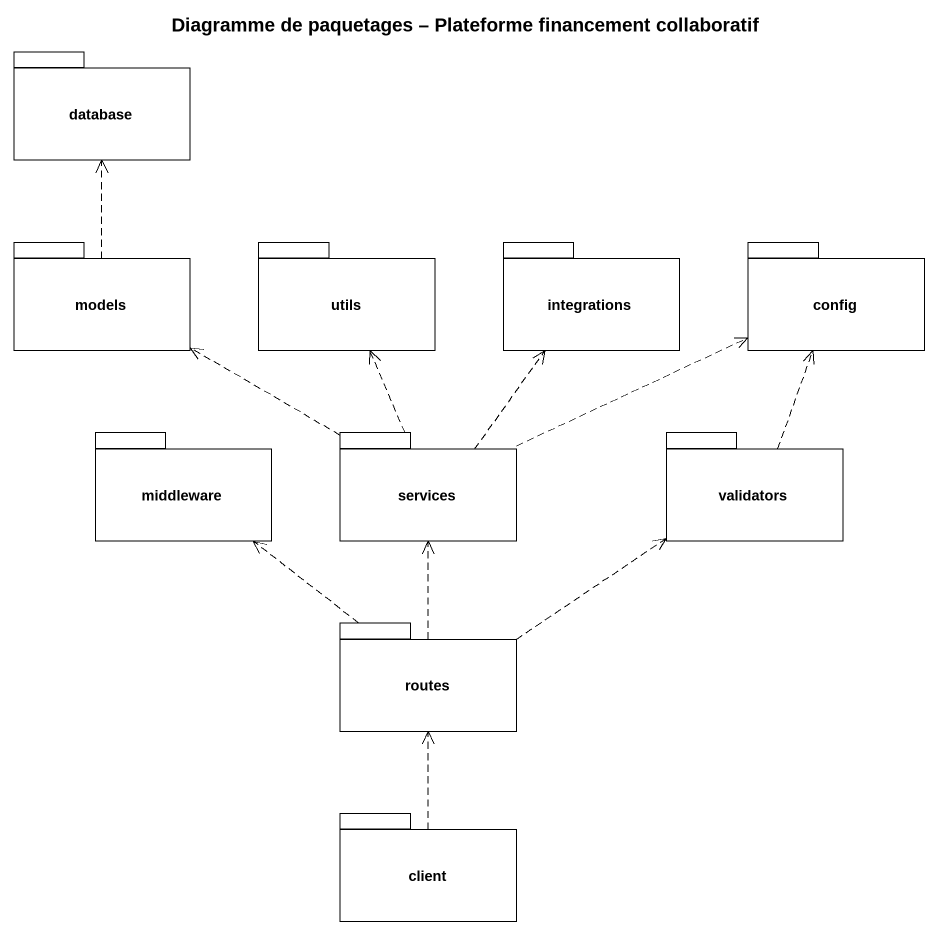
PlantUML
@startuml
title Diagramme de paquetages – Plateforme financement collaboratif
package "database" as database_ {
}
package models {
}
package utils {
}
package integrations {
}
package config {
}
package middleware {
}
package services {
}
package validators {
}
package routes {
}
package client {
}
models .up.> database_
services .left.> models
services .up.> utils
services .up.> integrations
services .right.> config
validators .up.> config
routes .up.> middleware
routes .up.> services
routes .right.> validators
client .up.> routes
@enduml
